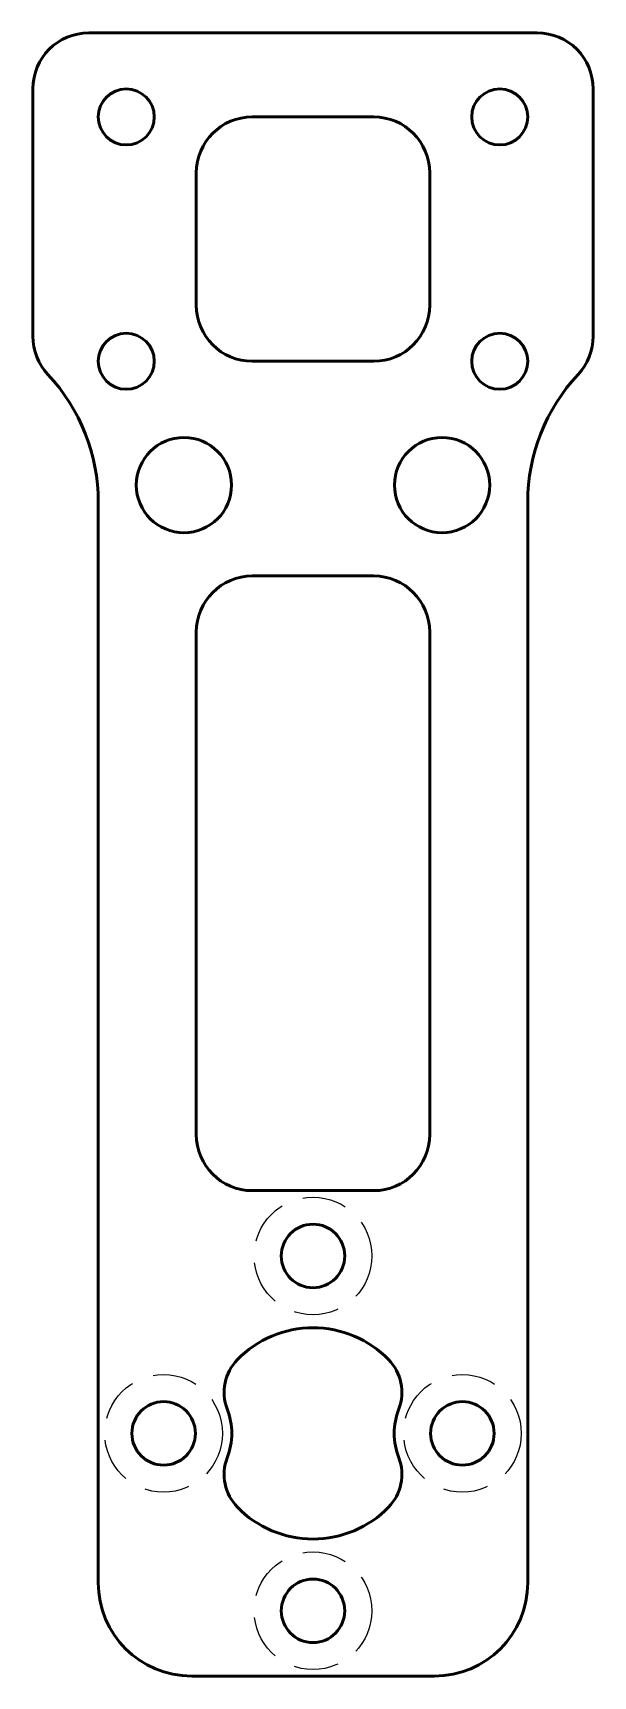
# Model space of a CAD drawing. Header units: millimetres. Extents: x 199.9 to 229.9, y 109.2 to 197.2.
import ezdxf

# ---------------------------------------------------------------- set-up
doc = ezdxf.new("R2010")
doc.units = ezdxf.units.MM
doc.header["$LTSCALE"] = 0.75
doc.linetypes.add('HIDDEN2', pattern=[4.7625, 3.175, -1.5875])
doc.layers.add('숨김', color=7, linetype='HIDDEN2', lineweight=25)
doc.layers.add('표시', color=7, linetype='Continuous', lineweight=50)

msp = doc.modelspace()

# ---------------------------------------------------------------- linework, layer by layer
at = {"layer": '숨김'}
for centre in [(214.937171, 131.744787, -1), (206.937171, 122.244787, -1), (222.937171, 122.244787, -1), (214.937171, 112.744787, -1)]:
    msp.add_circle(centre, 3.15, dxfattribs=at)
at = {"layer": '표시', "extrusion": (-1e-16, -1, 0)}
for p, q in [((226.937171, 197.244787, 1), (202.937179, 197.244787, 1)), ((199.937179, 194.244789, 1), (199.937171, 180.996321, 1)), ((229.937171, 194.244787, 1), (229.937171, 180.996526, 1)), ((211.687171, 192.744787, 1), (218.187171, 192.744787, 1)), ((208.687171, 182.659813, 1), (208.687171, 189.744787, 1)), ((221.187171, 189.744787, 1), (221.187171, 182.659813, 1)), ((218.187171, 179.659813, 1), (211.687171, 179.659813, 1)), ((203.441101, 114.244487, 1), (203.437623, 172.122316, 1)), ((226.437171, 114.244787, 1), (226.437171, 172.122406, 1)), ((211.687171, 168.159896, 1), (218.187171, 168.159896, 1)), ((208.687171, 138.244787, 1), (208.687171, 165.159896, 1)), ((221.187171, 165.159896, 1), (221.187171, 138.244787, 1)), ((218.187171, 135.244787, 1), (211.687171, 135.244787, 1)), ((208.441101, 109.244787, 1), (221.437171, 109.244787, 1))]:
    msp.add_line(p, q, dxfattribs=at)
at = {"layer": '표시', "extrusion": (-3e-16, -3e-16, -1)}
for centre, radius in [((-204.937171, 192.744789, -1), 1.5), ((-224.937171, 192.744789, -1), 1.5), ((-204.937171, 179.659815, -1), 1.5), ((-214.937171, 131.744787, -1), 1.7), ((-206.937171, 122.244787, -1), 1.7), ((-222.937171, 122.244787, -1), 1.7), ((-214.937171, 112.744787, -1), 1.7)]:
    msp.add_circle(centre, radius, dxfattribs=at)
at = {"layer": '표시', "extrusion": (0, -3e-16, -1)}
msp.add_circle((-224.937171, 179.659815, -1), 1.5, dxfattribs=at)
at = {"layer": '표시', "extrusion": (-2e-16, -3e-16, -1)}
for centre in [(-208.02606, 173.026664, -1), (-221.848281, 173.026664, -1)]:
    msp.add_circle(centre, 2.55, dxfattribs=at)
at = {"layer": '표시', "extrusion": (0, -3e-16, -1)}
for centre, start, end in [((-202.937179, 194.244787, -1), 0.000032, 90), ((-226.937171, 180.996526, -1), 180, 223.04908)]:
    msp.add_arc(centre, 3, start, end, dxfattribs=at)
at = {"layer": '표시', "extrusion": (-3e-16, -7e-16, -1)}
msp.add_arc((-226.937171, 194.244787, -1), 3, 90, 180, dxfattribs=at)
at = {"layer": '표시', "extrusion": (-7e-16, -3e-16, -1)}
msp.add_arc((-211.687171, 189.744787, -1), 3, 0, 90, dxfattribs=at)
at = {"layer": '표시', "extrusion": (-4e-16, 0, -1)}
msp.add_arc((-218.187171, 189.744787, -1), 3, 90, 180, dxfattribs=at)
at = {"layer": '표시', "extrusion": (-3e-16, 0, -1)}
msp.add_arc((-211.687171, 182.659813, -1), 3, 270, 0, dxfattribs=at)
at = {"layer": '표시', "extrusion": (0, -5e-16, -1)}
msp.add_arc((-218.187171, 182.659813, -1), 3, 180, 270, dxfattribs=at)
at = {"layer": '표시', "extrusion": (0, 0, -1)}
msp.add_arc((-202.937171, 180.996319, -1), 3, 316.948001, 0.000032, dxfattribs=at)
at = {"layer": '표시'}
for centre, radius, start, end in [((193.437623, 172.121715, 1), 10, 0.003442, 43.051999), ((236.437171, 172.122406, 1), 10, 136.95092, 180), ((211.687171, 165.159896, 1), 3, 90, 180), ((218.187171, 165.159896, 1), 3, 0, 90), ((211.687171, 138.244787, 1), 3, 180, 270), ((218.187171, 138.244787, 1), 3, 270, 0), ((212.678219, 124.449978, 1), 2.5, 135.689971, 201.012255), ((217.196122, 124.449978, 1), 2.5, 338.987745, 44.310029), ((206.937171, 122.244787, 1), 3.65, 338.987745, 21.012255), ((222.937171, 122.244787, 1), 3.65, 158.987745, 201.012255), ((212.678219, 120.039596, 1), 2.5, 158.987745, 224.310029), ((217.196122, 120.039596, 1), 2.5, 315.689971, 21.012255)]:
    msp.add_arc(centre, radius, start, end, dxfattribs=at)
at = {"layer": '표시', "extrusion": (-3e-16, -3e-16, -1)}
for start, end in [(44.310029, 135.689971), (224.310029, 315.689971)]:
    msp.add_arc((-214.937171, 122.244787, -1), 5.656855, start, end, dxfattribs=at)
at = {"layer": '표시', "extrusion": (-3e-16, -4e-16, -1)}
msp.add_arc((-208.441101, 114.244787, -1), 5, 270, 359.996558, dxfattribs=at)
at = {"layer": '표시', "extrusion": (-4e-16, -3e-16, -1)}
msp.add_arc((-221.437171, 114.244787, -1), 5, 180, 270, dxfattribs=at)

doc.saveas('drawing.dxf')
